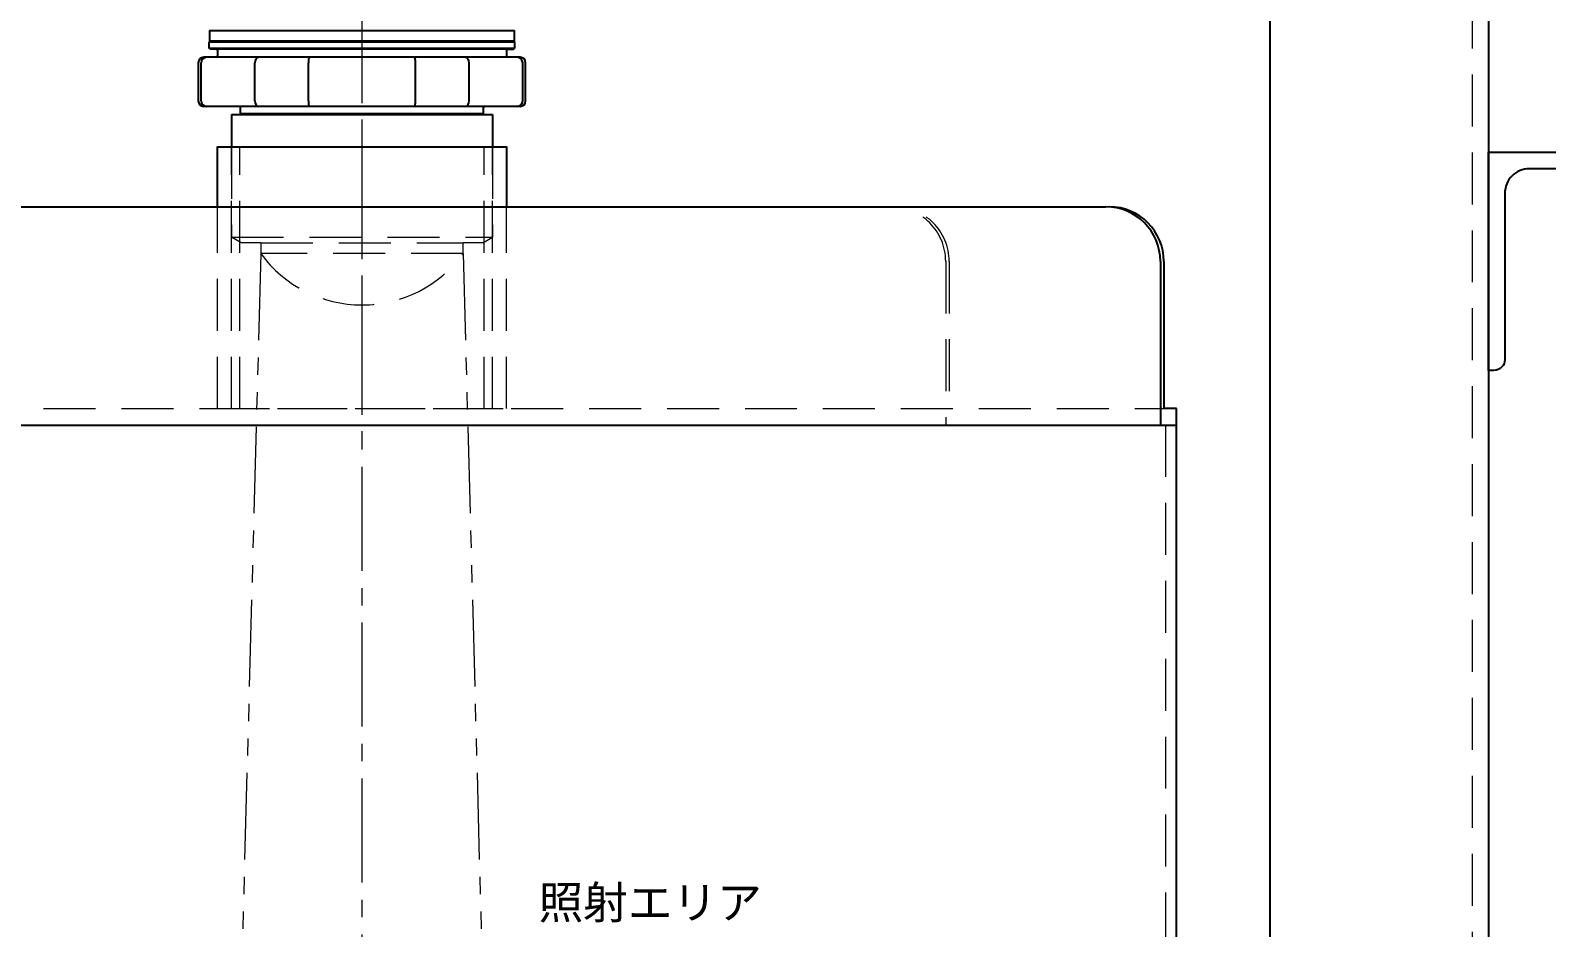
# Model space of a CAD drawing. Header units: millimetres. Extents: x 0 to 10987, y 0 to 7892.
# Drawn here: x 2561.8 to 2839.7, y 5281.7 to 5446.2 of the extents above; entities that cross this region are included whole.
import ezdxf

# ---------------------------------------------------------------- set-up
doc = ezdxf.new("R2010")
doc.units = ezdxf.units.MM
for name, pattern in [('CENTER2', [28.575, 19.05, -3.175, 3.175, -3.175]), ('HIDDEN', [9.525, 6.35, -3.175]), ('HIDDEN2', [4.7625, 3.175, -1.5875]), ('PHANTOM2', [31.75, 15.875, -3.175, 3.175, -3.175, 3.175, -3.175])]:
    doc.linetypes.add(name, pattern=pattern)
for name, color, linetype, lineweight in [('01_外形線', 7, 'Continuous', 25), ('03_かくれ線', 6, 'HIDDEN2', 13), ('04_中心線', 1, 'CENTER2', 9), ('05_仮想線', 2, 'PHANTOM2', 13), ('07_寸法線', 3, 'Continuous', 9)]:
    doc.layers.add(name, color=color, linetype=linetype, lineweight=lineweight)
doc.styles.get("Standard").update_dxf_attribs({"font": 'arial.ttf'})
doc.styles.add('寸法用', font='simplex.shx', dxfattribs={"width": 0.8, "bigfont": '@extfont2.shx'})
doc.dimstyles.new('機械製図用', dxfattribs={"dimtxt": 3.5, "dimasz": 3.5, "dimexe": 2, "dimexo": 0, "dimgap": 1.2, "dimtad": 1, "dimdsep": 46, "dimtxsty": '寸法用', "dimblk": 'OPEN30', "dimcen": 0, "dimclrd": 256, "dimclre": 256, "dimclrt": 7, "dimazin": 2, "dimtm": 1e-09, "dimtfac": 0.75, "dimtmove": 0, "dimatfit": 3, "dimldrblk": 'OPEN30', "dimfxl": 1, "dimlwd": -1, "dimlwe": -1, "dimarcsym": 0})

# ---------------------------------------------------------------- blocks, each defined once
blk = doc.blocks.new('_Open30')
at = {"color": 0, "linetype": 'ByBlock', "lineweight": -2}
for p, q in [((-1, 0.268), (0, 0)), ((0, 0), (-1, -0.268)), ((0, 0), (-1, 0))]:
    blk.add_line(p, q, dxfattribs=at)
blk = doc.blocks.new('*D376')
at = {"layer": '07_寸法線', "color": 4, "linetype": 'HIDDEN', "ltscale": 3, "transparency": 16777216}
blk.add_line((2826.08, 5663.84), (3288.63, 5663.84), dxfattribs=at)
at = {"layer": '07_寸法線', "color": 4, "ltscale": 3, "transparency": 16777216}
for p, q in [((3286.63, 5656.84), (3286.63, 4230.84)), ((3362.13, 4223.84), (3284.63, 4223.84))]:
    blk.add_line(p, q, dxfattribs=at)
at = {"layer": 'Defpoints', "color": 0, "linetype": 'HIDDEN', "ltscale": 3, "transparency": 16777216}
for p in [(2824.08, 5663.84), (3286.63, 4223.84), (3364.13, 4223.84)]:
    blk.add_point(p, dxfattribs=at)
at = {"layer": '07_寸法線', "color": 4, "linetype": 'HIDDEN', "ltscale": 3, "transparency": 16777216, "xscale": 7, "yscale": 7, "zscale": 7}
for p, rotation in [((3286.63, 5663.84), 90), ((3286.63, 4223.84), 270)]:
    blk.add_blockref('_Open30', p, dxfattribs=dict(at, rotation=rotation))
at = {"layer": '07_寸法線', "color": 4, "linetype": 'HIDDEN', "ltscale": 3, "transparency": 16777216, "insert": (3272.96, 4943.84), "char_height": 14, "attachment_point": 5, "rotation": 90, "style": '寸法用'}
blk.add_mtext('(1440)', dxfattribs=at)

msp = doc.modelspace()

# ---------------------------------------------------------------- linework, layer by layer
msp.add_line((2133.259, 5373.838), (2771.897, 5373.838))
at = {"layer": '01_外形線', "linetype": 'Continuous'}
for p, q in [((2594.628, 5446.155), (2594.628, 5444.255)), ((2594.628, 5446.155), (2650.528, 5446.155)), ((2650.528, 5444.255), (2650.528, 5446.155)), ((2594.778, 5444.255), (2594.578, 5444.055)), ((2650.578, 5444.055), (2594.578, 5444.055)), ((2594.578, 5442.955), (2594.578, 5444.055)), ((2594.578, 5442.955), (2650.578, 5442.955)), ((2594.778, 5442.755), (2594.578, 5442.955)), ((2594.778, 5444.255), (2594.628, 5444.255)), ((2594.778, 5444.255), (2650.378, 5444.255)), ((2595.878, 5442.755), (2594.778, 5442.755)), ((2649.278, 5442.755), (2595.878, 5442.755)), ((2596.078, 5442.555), (2596.078, 5441.455)), ((2649.078, 5442.555), (2649.078, 5441.455)), ((2649.278, 5442.755), (2650.378, 5442.755)), ((2650.378, 5444.255), (2650.578, 5444.055)), ((2650.378, 5444.255), (2650.528, 5444.255)), ((2650.378, 5442.755), (2650.578, 5442.955)), ((2650.578, 5442.955), (2650.578, 5444.055)), ((2592.578, 5440.255), (2592.578, 5433.255)), ((2593.12, 5433.255), (2593.12, 5440.255)), ((2595.878, 5441.255), (2593.578, 5441.255)), ((2649.278, 5441.255), (2595.878, 5441.255)), ((2602.932, 5433.255), (2602.932, 5440.255)), ((2612.766, 5433.255), (2612.766, 5440.255)), ((2632.39, 5433.255), (2632.39, 5440.255)), ((2642.224, 5433.255), (2642.224, 5440.255)), ((2651.578, 5441.255), (2649.278, 5441.255)), ((2652.036, 5433.255), (2652.036, 5440.255)), ((2652.578, 5433.255), (2652.578, 5440.255)), ((2600.128, 5432.255), (2593.578, 5432.255)), ((2645.028, 5432.255), (2600.128, 5432.255)), ((2600.328, 5430.955), (2600.328, 5432.055)), ((2644.828, 5430.955), (2644.828, 5432.055)), ((2651.578, 5432.255), (2645.028, 5432.255)), ((2598.677, 5430.755), (2646.48, 5430.755)), ((2598.677, 5430.755), (2598.677, 5424.838)), ((2600.328, 5430.955), (2644.828, 5430.955)), ((2646.48, 5430.755), (2646.48, 5424.838))]:
    msp.add_line(p, q, dxfattribs=at)
at = {"layer": '01_外形線'}
for p, q in [((2389.096, 5413.838), (2758.926, 5413.838)), ((2768.926, 5403.838), (2768.926, 5373.838)), ((2769.575, 5403.838), (2769.575, 5376.838)), ((2771.897, 5376.838), (2769.575, 5376.838)), ((2771.897, 5373.838), (2771.897, 5376.838)), ((2771.897, 4463.838), (2771.897, 5373.838))]:
    msp.add_line(p, q, dxfattribs=at)
for points in [[(2789.078, 4463.838), (2789.078, 5623.838), (2829.078, 5623.838), (2829.078, 4463.838)], [(2596.078, 5413.838), (2596.078, 5424.838), (2649.078, 5424.838), (2649.078, 5413.838)]]:
    msp.add_lwpolyline(points, dxfattribs=at)
msp.add_lwpolyline([(2869.078, 5423.838), (2869.078, 5422.838, -0.4142136), (2867.078, 5420.838), (2836.578, 5420.838, 0.4142136), (2832.078, 5416.338), (2832.078, 5385.838, -0.4142136), (2830.078, 5383.838), (2829.078, 5383.838), (2829.078, 5423.838)], format="xyb", close=True, dxfattribs=at)
at = {"layer": '01_外形線', "linetype": 'Continuous'}
for centre, radius, start, end in [((2595.878, 5442.555), 0.2, 0, 90), ((2649.278, 5442.555), 0.2, 90, 180), ((2593.578, 5440.255), 1, 90, 180), ((2594.096, 5440.279), 0.977, 91.4898, 181.39733), ((2595.878, 5441.455), 0.2, 270, 0), ((2603.849, 5440.344), 0.921, 98.46972, 185.53549), ((2616.492, 5440.34), 3.727, 168.62647, 181.31156), ((2613.124, 5441.036), 0.289, 130.80311, 172.28959), ((2632.032, 5441.036), 0.289, 7.71041, 49.19689), ((2628.664, 5440.34), 3.727, 358.68844, 11.37353), ((2641.307, 5440.344), 0.921, 354.46451, 81.53028), ((2649.278, 5441.455), 0.2, 180, 270), ((2651.06, 5440.279), 0.977, 358.60267, 88.5102), ((2651.578, 5440.255), 1, 0, 90), ((2593.578, 5433.255), 1, 180, 270), ((2594.096, 5433.231), 0.977, 178.60267, 268.5102), ((2600.128, 5432.055), 0.2, 0, 90), ((2603.849, 5433.166), 0.921, 174.46451, 261.53028), ((2616.492, 5433.17), 3.727, 178.68844, 191.37353), ((2613.124, 5432.473), 0.289, 187.71041, 229.19689), ((2632.032, 5432.473), 0.289, 310.80311, 352.28959), ((2628.664, 5433.17), 3.727, 348.62647, 1.31156), ((2641.307, 5433.166), 0.921, 278.46972, 5.53549), ((2645.028, 5432.055), 0.2, 90, 180), ((2651.06, 5433.231), 0.977, 271.4898, 1.39733), ((2651.578, 5433.255), 1, 270, 0)]:
    msp.add_arc(centre, radius, start, end, dxfattribs=at)
at = {"layer": '01_外形線'}
for centre in [(2758.926, 5403.838), (2759.575, 5403.838)]:
    msp.add_arc(centre, 10, 0, 90, dxfattribs=at)
at = {"layer": '03_かくれ線', "ltscale": 3}
for p, q in [((2826.078, 5623.838), (2826.078, 4273.838)), ((2598.677, 5424.838), (2598.677, 5408.255)), ((2598.677, 5376.838), (2598.677, 5424.838)), ((2600.156, 5376.838), (2600.156, 5424.838)), ((2645.001, 5376.838), (2645.001, 5424.838)), ((2646.48, 5376.838), (2646.48, 5424.838)), ((2646.48, 5424.838), (2646.48, 5408.255)), ((2596.078, 5376.838), (2596.078, 5413.838)), ((2649.078, 5376.838), (2649.078, 5413.838)), ((2598.677, 5408.255), (2646.48, 5408.255)), ((2600.409, 5407.255), (2598.677, 5408.255)), ((2604.028, 5407.255), (2600.409, 5407.255)), ((2604.028, 5407.255), (2604.028, 5405.255)), ((2604.028, 5407.255), (2641.128, 5407.255)), ((2641.128, 5405.255), (2641.128, 5407.255)), ((2644.748, 5407.255), (2641.128, 5407.255)), ((2644.748, 5407.255), (2646.48, 5408.255)), ((2641.128, 5405.255), (2604.028, 5405.255)), ((2729.575, 5403.838), (2729.575, 5373.838)), ((2730.224, 5403.838), (2730.224, 5376.838)), ((2135.581, 5376.838), (2769.575, 5376.838)), ((2596.078, 5376.838), (2649.078, 5376.838)), ((2769.897, 5373.838), (2769.897, 4463.838))]:
    msp.add_line(p, q, dxfattribs=at)
for centre, radius, start, end in [((2719.575, 5403.838), 10, 0, 90), ((2720.224, 5403.838), 10, 0, 90), ((2622.578, 5418.865), 23.007, 216.26695, 323.73305)]:
    msp.add_arc(centre, radius, start, end, dxfattribs=at)
at = {"layer": '04_中心線'}
for p, q in [((2622.578, 5594.776), (2622.578, 5103.372)), ((2622.578, 5429.838), (2622.578, 5371.838))]:
    msp.add_line(p, q, dxfattribs=at)
at = {"layer": '05_仮想線'}
for p, q in [((2604.028, 5405.255), (2596.041, 5105.255)), ((2641.128, 5405.255), (2649.115, 5105.255))]:
    msp.add_line(p, q, dxfattribs=at)

# ---------------------------------------------------------------- texts
at = {"layer": '07_寸法線', "linetype": 'Continuous'}
msp.add_text('照射エリア', height=6, dxfattribs=at).set_placement((2654.953, 5283.3))

# ---------------------------------------------------------------- dimensions: what is measured, and where the dimension line sits
at = {"layer": '07_寸法線', "color": 4, "linetype": 'HIDDEN', "ltscale": 3}
dim = msp.add_linear_dim(base=(3286.63, 4223.838), p1=(2824.078, 5663.838), p2=(3364.131, 4223.838), angle=90, text='(<>)', dimstyle='機械製図用', override={"dimtxt": 14, "dimasz": 7, "dimexo": 2, "dimgap": 3, "dimclrd": 4, "dimclre": 4, "dimclrt": 4}, dxfattribs=at)
dim.commit()
dim.dimension.update_dxf_attribs({"geometry": '*D376', "text_midpoint": (3272.964, 4943.838)})

doc.saveas('drawing.dxf')
